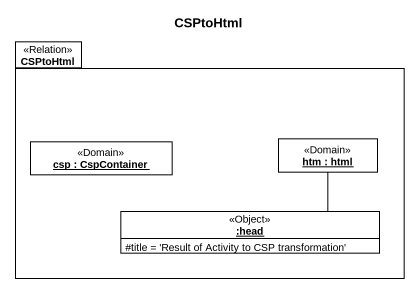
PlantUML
@startuml
title CSPtoHtml
hide circle
hide empty members
skinparam classAttributeIconSize 0
package CSPtoHtml <<Relation>> {
  object "htm : html" as htm <<Domain>>
  object "csp : CspContainer" as csp <<Domain>>
  object ":head" as head <<Object>> {
    #title = 'Result of Activity to CSP transformation'
  }
}
htm -- head
@enduml
